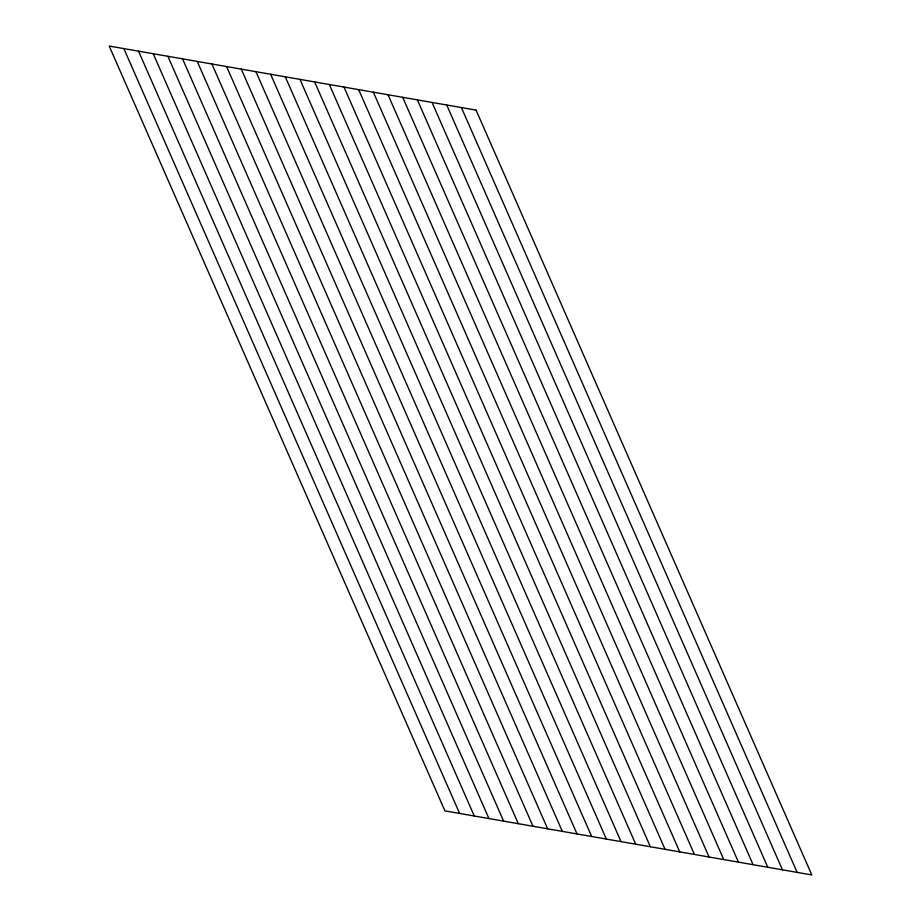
<?xml version="1.0" encoding="UTF-8"?>
<svg xmlns="http://www.w3.org/2000/svg" width="921" height="921" viewBox="0 0 921 921"><rect width="100%" height="100%" fill="white"/><g stroke="black" fill="none" stroke-linecap="round" stroke-linejoin="round"><path stroke-width="1.38" d="M461.398 107.561L797.137 872.383M446.72 104.994L782.459 869.827M432.053 102.438L767.78 867.26M417.374 99.871L753.102 864.692M402.696 97.315L738.435 862.137M388.017 94.748L723.756 859.569M373.35 92.181L709.078 857.014M358.672 89.625L694.411 854.446M343.994 87.058L679.733 851.879M329.315 84.49L665.054 849.323M314.648 81.934L650.376 846.756M299.97 79.367L635.709 844.189M285.291 76.811L621.03 841.633M270.624 74.244L606.352 839.066M255.946 71.677L591.685 836.51M241.267 69.121L577.007 833.942M226.589 66.554L562.328 831.375M211.922 63.986L547.65 828.819M197.244 61.431L532.983 826.252M182.565 58.863L518.304 823.685M167.898 56.308L503.626 821.129M153.22 53.74L488.947 818.562M138.541 51.173L474.28 816.006M123.863 48.617L459.602 813.439M476.076 110.129L109.196 46.05L444.924 810.871L811.804 874.95L476.076 110.129"/></g></svg>
